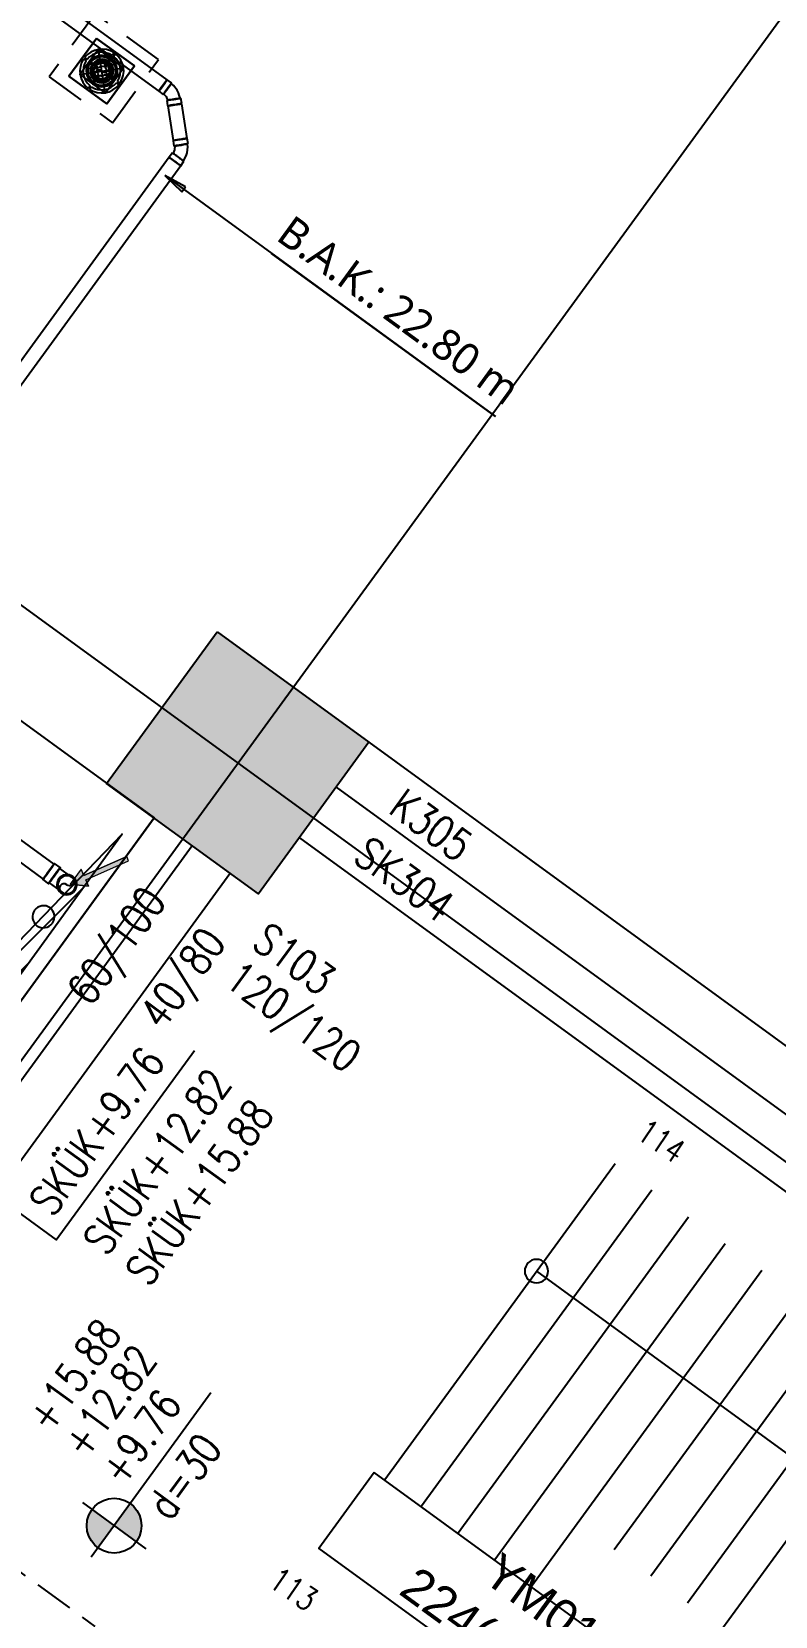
# Model space of a CAD drawing. Header units: millimetres. Extents: x 400382 to 401500, y 4543975 to 4544133.
# Drawn here: x 400781.36 to 400786.11, y 4544104.06 to 4544114.19 of the extents above; entities that cross this region are included whole.
import ezdxf
from ezdxf.enums import TextEntityAlignment as Align

# ---------------------------------------------------------------- set-up
doc = ezdxf.new("R2010")
doc.units = ezdxf.units.MM
for name, pattern in [('AKS', [3, 2.5, -0.25, 0, -0.25]), ('CENTER', [2, 1.25, -0.25, 0.25, -0.25]), ('CIZGI', [0.4, 0.25, -0.15]), ('CONTINU', [0]), ('DASHDOT2', [0.5, 0.25, -0.125, 0, -0.125]), ('HIDDEN', [0.375, 0.25, -0.125])]:
    doc.linetypes.add(name, pattern=pattern)
doc.layers.add('A-DETL-GENF', color=92, linetype='Continuous', lineweight=9)
for name, color, linetype in [('aks prota', 2, 'AKS'), ('boşluk prota', 2, 'Continuous'), ('boşluk taraması prota', 252, 'Continuous'), ('kiriş boyutu prota', 6, 'Continuous'), ('kiriş prota', 6, 'Continuous'), ('kolon prota', 1, 'Continuous'), ('kolon tarama prota', 252, 'Continuous'), ('lkolon prota', 4, 'Continuous'), ('merdiven prota', 2, 'Continuous'), ('metraj prota', 2, 'Continuous'), ('not prota', 2, 'Continuous'), ('PRT-AL-TUNEL_EKSENI', 14, 'DASHDOT2'), ('PRT-MI-a_fit_drainage', 10, 'Continuous'), ('PRT-MI-ad_dim', 8, 'Continuous'), ('prt-s-taxis', 7, 'Continuous'), ('skesit prota', 7, 'Continuous'), ('st-s_level (kot)', 6, 'Continuous'), ('st-s_levelmark (kot işareti)', 4, 'Continuous'), ('st_s_not çizgisi', 4, 'CIZGI'), ('tkolon prota', 6, 'Continuous'), ('tnot prota', 4, 'Continuous')]:
    doc.layers.add(name, color=color, linetype=linetype)
doc.styles.add('OLCU', font='romanstw.shx')
doc.styles.add('PRT-MI-a_Arial', font='Arial.ttf', dxfattribs={"height": 30})
doc.styles.add('Segoe UI Light_1', font='', dxfattribs={"height": 200})
doc.styles.add('TKIRIS', font='romanstw.shx')
doc.styles.add('tkolon', font='romanstw.shx')
doc.styles.add('TNOT', font='romanstw.shx', dxfattribs={"width": 0.8, "height": 250})
doc.styles.get('Segoe UI Light_1').set_extended_font_data('Segoe UI Light')

# ---------------------------------------------------------------- blocks, each defined once
blk = doc.blocks.new('Riser Direction1 - Flow Direction _25mm_ 2-2155046-_17_70 m  ARA KAT')
at = {"layer": 'A-DETL-GENF'}
blk.add_hatch(color=256, dxfattribs=at).paths.add_polyline_path([(0, 0), (118, 0), (96, -38), (355, -188), (340, -214), (81, -64), (59, -102)], flags=0)
for p, q in [((0, 0), (59, -102)), ((118, 0), (0, 0)), ((118, 0), (0, 0)), ((59, -102), (0, 0)), ((59, -102), (81, -64)), ((81, -64), (59, -102)), ((81, -64), (340, -214)), ((81, -64), (340, -214)), ((96, -38), (118, 0)), ((96, -38), (118, 0)), ((355, -188), (96, -38)), ((96, -38), (355, -188)), ((340, -214), (355, -188)), ((340, -214), (355, -188))]:
    blk.add_line(p, q, dxfattribs=at)
blk = doc.blocks.new('17.60 mekanik')
at = {"layer": 'kolon tarama prota'}
blk.add_hatch(color=256, dxfattribs=at).paths.add_polyline_path([(137268.4, 65707.1), (137279.3, 65696.7), (137281.6, 65699.9)], flags=0)
for p, q in [((137269.9, 65768.4), (136882.8, 66049.6)), ((136877.5, 66042.3), (137264.6, 65761.1)), ((137224.7, 65794.8), (137207.1, 65770.5)), ((137207.1, 65770.5), (137224.7, 65794.8)), ((137249, 65777.2), (137224.7, 65794.8)), ((137224.7, 65794.8), (137249, 65777.2)), ((137224.7, 65794.8), (137224.7, 65794.8)), ((137218.7, 65781.3), (137217, 65782.5)), ((137217, 65782.5), (137218.7, 65781.3)), ((137217, 65782.5), (137217, 65782.5)), ((137235.9, 65785.5), (137234.7, 65783.9)), ((137234.7, 65783.9), (137235.9, 65785.5)), ((137234.7, 65783.9), (137234.7, 65783.9)), ((137235.5, 65783.3), (137236.7, 65784.9)), ((137236.7, 65784.9), (137235.5, 65783.3)), ((137235.5, 65783.3), (137235.5, 65783.3)), ((137235.9, 65785.5), (137235.9, 65785.5)), ((137236.7, 65784.9), (137236.7, 65784.9)), ((137216.5, 65781.7), (137218.1, 65780.5)), ((137218.1, 65780.5), (137216.5, 65781.7)), ((137216.5, 65781.7), (137216.5, 65781.7)), ((137218.1, 65780.5), (137218.1, 65780.5)), ((137218.7, 65781.3), (137218.7, 65781.3)), ((137220.1, 65779), (137221.7, 65777.8)), ((137221.7, 65777.8), (137220.1, 65779)), ((137220.1, 65779), (137220.1, 65779)), ((137222.3, 65778.7), (137220.7, 65779.8)), ((137220.7, 65779.8), (137222.3, 65778.7)), ((137220.7, 65779.8), (137220.7, 65779.8)), ((137221.7, 65777.8), (137221.7, 65777.8)), ((137222.3, 65778.7), (137222.3, 65778.7)), ((137223.8, 65776.4), (137225.4, 65775.2)), ((137225.4, 65775.2), (137223.8, 65776.4)), ((137223.8, 65776.4), (137223.8, 65776.4)), ((137226, 65776), (137224.3, 65777.2)), ((137224.3, 65777.2), (137226, 65776)), ((137224.3, 65777.2), (137224.3, 65777.2)), ((137225.4, 65775.2), (137225.4, 65775.2)), ((137226, 65776), (137226, 65776)), ((137230.6, 65778.2), (137229.4, 65776.5)), ((137229.4, 65776.5), (137230.6, 65778.2)), ((137229.4, 65776.5), (137229.4, 65776.5)), ((137230.2, 65776), (137231.4, 65777.6)), ((137231.4, 65777.6), (137230.2, 65776)), ((137230.2, 65776), (137230.2, 65776)), ((137230.6, 65778.2), (137230.6, 65778.2)), ((137232.4, 65771.3), (137230.8, 65772.5)), ((137230.8, 65772.5), (137232.4, 65771.3)), ((137230.8, 65772.5), (137230.8, 65772.5)), ((137231.4, 65777.6), (137231.4, 65777.6)), ((137231.4, 65752.9), (137249, 65777.2)), ((137249, 65777.2), (137231.4, 65752.9)), ((137233.2, 65781.8), (137232.1, 65780.2)), ((137232.1, 65780.2), (137233.2, 65781.8)), ((137232.1, 65780.2), (137232.1, 65780.2)), ((137232.9, 65779.6), (137234, 65781.2)), ((137234, 65781.2), (137232.9, 65779.6)), ((137232.9, 65779.6), (137232.9, 65779.6)), ((137233.2, 65781.8), (137233.2, 65781.8)), ((137234, 65781.2), (137234, 65781.2)), ((137249, 65777.2), (137249, 65777.2)), ((137207.1, 65770.5), (137231.4, 65752.9)), ((137231.4, 65752.9), (137207.1, 65770.5)), ((137207.1, 65770.5), (137207.1, 65770.5)), ((137220.6, 65764.4), (137219.5, 65762.8)), ((137219.5, 65762.8), (137220.6, 65764.4)), ((137219.5, 65762.8), (137219.5, 65762.8)), ((137220.3, 65762.2), (137221.4, 65763.9)), ((137221.4, 65763.9), (137220.3, 65762.2)), ((137220.3, 65762.2), (137220.3, 65762.2)), ((137220.6, 65764.4), (137220.6, 65764.4)), ((137221.4, 65763.9), (137221.4, 65763.9)), ((137223.3, 65768.1), (137222.1, 65766.5)), ((137222.1, 65766.5), (137223.3, 65768.1)), ((137222.1, 65766.5), (137222.1, 65766.5)), ((137222.9, 65765.9), (137224.1, 65767.5)), ((137224.1, 65767.5), (137222.9, 65765.9)), ((137222.9, 65765.9), (137222.9, 65765.9)), ((137223.3, 65768.1), (137223.3, 65768.1)), ((137224.1, 65767.5), (137224.1, 65767.5)), ((137225.9, 65771.8), (137224.7, 65770.1)), ((137224.7, 65770.1), (137225.9, 65771.8)), ((137224.7, 65770.1), (137224.7, 65770.1)), ((137225.6, 65769.5), (137226.7, 65771.2)), ((137226.7, 65771.2), (137225.6, 65769.5)), ((137225.6, 65769.5), (137225.6, 65769.5)), ((137225.9, 65771.8), (137225.9, 65771.8)), ((137226.7, 65771.2), (137226.7, 65771.2)), ((137230.2, 65771.7), (137231.8, 65770.5)), ((137231.8, 65770.5), (137230.2, 65771.7)), ((137230.2, 65771.7), (137230.2, 65771.7)), ((137231.8, 65770.5), (137231.8, 65770.5)), ((137232.4, 65771.3), (137232.4, 65771.3)), ((137233.8, 65769.1), (137235.5, 65767.9)), ((137235.5, 65767.9), (137233.8, 65769.1)), ((137233.8, 65769.1), (137233.8, 65769.1)), ((137236, 65768.7), (137234.4, 65769.9)), ((137234.4, 65769.9), (137236, 65768.7)), ((137234.4, 65769.9), (137234.4, 65769.9)), ((137235.5, 65767.9), (137235.5, 65767.9)), ((137236, 65768.7), (137236, 65768.7)), ((137237.5, 65766.4), (137239.1, 65765.2)), ((137239.1, 65765.2), (137237.5, 65766.4)), ((137237.5, 65766.4), (137237.5, 65766.4)), ((137239.7, 65766), (137238.1, 65767.2)), ((137238.1, 65767.2), (137239.7, 65766)), ((137238.1, 65767.2), (137238.1, 65767.2)), ((137239.1, 65765.2), (137239.1, 65765.2)), ((137239.7, 65766), (137239.7, 65766)), ((137272.7, 65766.4), (137269.9, 65768.4)), ((137231.4, 65752.9), (137231.4, 65752.9)), ((137264.5, 65761), (137267.4, 65759)), ((137269.7, 65755.2), (137270.2, 65751.7)), ((137279.3, 65753.2), (137278.7, 65756.6)), ((137282.7, 65730.9), (137279.2, 65753.1)), ((137270.3, 65751.7), (137273.8, 65729.5)), ((137273.3, 65721.7), (137271.2, 65718.8)), ((137273.8, 65729.4), (137274.3, 65726)), ((137283.4, 65727.4), (137282.8, 65730.9)), ((137271.3, 65718.8), (137044.8, 65406.8)), ((137052.1, 65401.5), (137278.6, 65713.5)), ((137278.6, 65713.4), (137280.7, 65716.3)), ((137268.4, 65707.1), (137279.3, 65696.7)), ((137281.6, 65699.9), (137268.4, 65707.1)), ((137268.4, 65707.1), (137480, 65553.3)), ((137279.3, 65696.7), (137281.6, 65699.9)), ((137480, 65553.3), (137336.8, 65657.4)), ((137198.3, 65266.7), (137057.2, 65369.2)), ((137050.3, 65359.6), (137191.3, 65257.1)), ((137202.1, 65264.5), (137198.5, 65267.1)), ((137191, 65256.8), (137194.6, 65254.1))]:
    blk.add_line(p, q, dxfattribs=at)
at = {"layer": 'kolon tarama prota', "flags": 128}
for points in [[(137276.3, 65761.8), (137274, 65764.7), (137272.5, 65766)], [(137267.6, 65759.4), (137269.3, 65757.6), (137269.3, 65757.6)], [(137269.3, 65757.6), (137270.2, 65755.3), (137270.2, 65755.3)], [(137278.3, 65756.5), (137277.2, 65760.1), (137276.3, 65761.8)], [(137274.7, 65723.6), (137273.7, 65721.4), (137273.7, 65721.4)], [(137274.8, 65726.1), (137274.7, 65723.6), (137274.7, 65723.6)], [(137280.3, 65716.6), (137282.1, 65719.8), (137282.7, 65721.7)], [(137282.7, 65721.7), (137283.1, 65725.4), (137282.9, 65727.3)], [(137209.7, 65258.1), (137209.3, 65258.4), (137208.2, 65259.2), (137206.5, 65260.5), (137204.3, 65262.1), (137201.9, 65263.8), (137201.8, 65263.9)], [(137195, 65254.7), (137197.5, 65252.9), (137199.7, 65251.3), (137201.4, 65250), (137202.6, 65249.2), (137203, 65248.9), (137203, 65248.9)]]:
    blk.add_lwpolyline(points, dxfattribs=at)
at = {"layer": 'kolon tarama prota'}
for centre, radius, start, end in [((137228.1, 65773.9), 14, 56.0945, 142.001), ((137228.1, 65773.9), 14, 56.0945, 142.001), ((137228.1, 65773.9), 12, 56.4358, 141.6597), ((137228.1, 65773.9), 12, 56.4358, 141.6597), ((137228.1, 65773.9), 10, 324.0477, 144.0477), ((137228.1, 65773.9), 10, 324.0477, 144.0477), ((137228.1, 65773.9), 9.5, 57.0647, 141.0308), ((137228.1, 65773.9), 9.5, 57.0647, 141.0308), ((137228.1, 65773.9), 9, 324.0477, 144.0477), ((137228.1, 65773.9), 9, 324.0477, 144.0477), ((137228.1, 65773.9), 12, 326.4358, 51.6597), ((137228.1, 65773.9), 12, 326.4358, 51.6597), ((137228.1, 65773.9), 14, 326.0945, 52.001), ((137228.1, 65773.9), 14, 326.0945, 52.001), ((137228.1, 65773.9), 14, 146.0945, 232.001), ((137228.1, 65773.9), 14, 146.0945, 232.001), ((137228.1, 65773.9), 12, 146.4358, 231.6597), ((137228.1, 65773.9), 12, 146.4358, 231.6597), ((137228.1, 65773.9), 10, 144.0477, 324.0477), ((137228.1, 65773.9), 10, 144.0477, 324.0477), ((137228.1, 65773.9), 9.5, 147.0647, 231.0308), ((137228.1, 65773.9), 9.5, 147.0647, 231.0308), ((137228.1, 65773.9), 9, 144.0477, 324.0477), ((137228.1, 65773.9), 9, 144.0477, 324.0477), ((137228.1, 65773.9), 7.5, 147.8703, 230.2252), ((137228.1, 65773.9), 7.5, 147.8703, 230.2252), ((137228.1, 65773.9), 5.9, 144, 324), ((137228.1, 65773.9), 7.5, 57.8703, 140.2252), ((137228.1, 65773.9), 7.5, 57.8703, 140.2252), ((137228.1, 65773.9), 5, 144.0477, 324.0477), ((137228.1, 65773.9), 5, 144.0477, 324.0477), ((137228.1, 65773.9), 5, 149.7869, 228.3086), ((137228.1, 65773.9), 5, 149.7869, 228.3086), ((137228.1, 65773.9), 5.9, 324, 144), ((137226.3, 65771.5), 2.95, 54, 234), ((137228.1, 65773.9), 5, 324.0477, 144.0477), ((137228.1, 65773.9), 5, 324.0477, 144.0477), ((137228.1, 65773.9), 5, 59.7869, 138.3086), ((137228.1, 65773.9), 5, 59.7869, 138.3086), ((137228.1, 65773.9), 3, 153.6418, 224.4537), ((137228.1, 65773.9), 3, 153.6418, 224.4537), ((137228.1, 65773.9), 3, 63.6418, 134.4537), ((137228.1, 65773.9), 3, 63.6418, 134.4537), ((137229.8, 65776.2), 2.95, 234, 54), ((137228.1, 65773.9), 3, 333.6418, 44.4537), ((137228.1, 65773.9), 3, 333.6418, 44.4537), ((137228.1, 65773.9), 5, 329.7869, 48.3086), ((137228.1, 65773.9), 5, 329.7869, 48.3086), ((137228.1, 65773.9), 7.5, 327.8703, 50.2252), ((137228.1, 65773.9), 7.5, 327.8703, 50.2252), ((137228.1, 65773.9), 9.5, 327.0647, 51.0308), ((137228.1, 65773.9), 9.5, 327.0647, 51.0308), ((137228.1, 65773.9), 14, 236.0945, 322.001), ((137228.1, 65773.9), 14, 236.0945, 322.001), ((137228.1, 65773.9), 12, 236.4358, 321.6597), ((137228.1, 65773.9), 12, 236.4358, 321.6597), ((137228.1, 65773.9), 9.5, 237.0647, 321.0308), ((137228.1, 65773.9), 9.5, 237.0647, 321.0308), ((137228.1, 65773.9), 7.5, 237.8703, 320.2252), ((137228.1, 65773.9), 7.5, 237.8703, 320.2252), ((137228.1, 65773.9), 5, 239.7869, 318.3086), ((137228.1, 65773.9), 5, 239.7869, 318.3086), ((137228.1, 65773.9), 3, 243.6418, 314.4537), ((137228.1, 65773.9), 3, 243.6418, 314.4537), ((137206.4, 65253.5), 6.38, 144, 324), ((137206.4, 65253.5), 6.38, 144, 324), ((137206.4, 65253.5), 5.9, 144, 324), ((137206.4, 65253.5), 5.71, 144, 324), ((137206.4, 65253.5), 6.38, 324, 144), ((137206.4, 65253.5), 6.38, 324, 144), ((137206.4, 65253.5), 5.9, 324, 144), ((137206.4, 65253.5), 5.72, 324, 144), ((137208.1, 65255.9), 2.95, 234, 54), ((137204.6, 65251.1), 2.95, 54, 234), ((137191.5, 65233), 7.07, 144, 324), ((137191.5, 65233), 7.06, 324, 144)]:
    blk.add_arc(centre, radius, start, end, dxfattribs=at)
for centre, major_axis, ratio, start_param, end_param in [((137267.2, 65764.7), (2.69, 3.7), 0.009997, 6.279041, 9.420634), ((137267.2, 65764.7), (2.69, 3.7), 0.009997, 3.137448, 6.279041), ((137267.2, 65764.7), (2.65, 3.64), 0.009989, 1.570796, 3.141593), ((137267.2, 65764.7), (2.65, 3.64), 0.009989, 3.141593, 4.712389), ((137267.2, 65764.7), (2.65, 3.64), 0.009989, 0, 1.570796), ((137267.2, 65764.7), (2.65, 3.64), 0.009989, 4.712389, 6.283185), ((137270.1, 65762.7), (2.69, 3.7), 0.009997, 3.137448, 6.279041), ((137270.1, 65762.7), (2.69, 3.7), 0.009997, 6.279041, 9.420634), ((137270.1, 65762.7), (2.41, 3.31), 0.009997, 3.137448, 6.279041), ((137270.1, 65762.7), (2.41, 3.31), 0.009997, 6.279041, 9.420634), ((137274.2, 65755.9), (4.52, 0.72), 0.01, 0.004138, 3.145731), ((137274.2, 65755.9), (4.52, 0.72), 0.01, 3.145731, 6.287324), ((137274.2, 65755.9), (4.05, 0.64), 0.01, 3.145731, 6.287324), ((137274.2, 65755.9), (4.05, 0.64), 0.01, 0.004138, 3.145731), ((137274.8, 65752.4), (4.52, 0.72), 0.01, 3.145731, 6.287324), ((137274.8, 65752.4), (4.52, 0.72), 0.01, 0.004138, 3.145731), ((137274.8, 65752.4), (4.44, 0.7), 0.01, 1.570796, 3.141593), ((137274.8, 65752.4), (4.44, 0.7), 0.01, 3.141593, 4.712389), ((137274.8, 65752.4), (4.44, 0.7), 0.01, 0, 1.570796), ((137274.8, 65752.4), (4.44, 0.7), 0.01, 4.712389, 6.283185), ((137277, 65719), (-3.7, 2.69), 0.01, 3.145735, 6.287327), ((137277, 65719), (3.7, -2.69), 0.01, 3.145735, 6.287327), ((137277, 65719), (-3.31, 2.41), 0.01, 0.004142, 3.145735), ((137277, 65719), (3.31, -2.41), 0.01, 0.004142, 3.145735), ((137278.3, 65730.2), (4.52, 0.72), 0.01, 6.279043, 9.420636), ((137278.3, 65730.2), (4.52, 0.72), 0.01, 3.137451, 6.279043), ((137278.3, 65730.2), (4.44, 0.7), 0.01, 1.570796, 3.141593), ((137278.3, 65730.2), (4.44, 0.7), 0.01, 3.141593, 4.712389), ((137278.8, 65726.7), (4.52, 0.72), 0.01, 3.137451, 6.279043), ((137278.8, 65726.7), (4.52, 0.72), 0.01, 6.279043, 9.420636), ((137278.8, 65726.7), (4.05, 0.64), 0.01, 6.279043, 9.420636), ((137278.8, 65726.7), (4.05, 0.64), 0.01, 3.137451, 6.279043), ((137278.3, 65730.2), (4.44, 0.7), 0.01, 0, 1.570796), ((137278.3, 65730.2), (4.44, 0.7), 0.01, 4.712389, 6.283185), ((137274.9, 65716.1), (-3.7, 2.69), 0.01, 0.004142, 3.145735), ((137274.9, 65716.1), (3.7, -2.69), 0.01, 0.004142, 3.145735), ((137274.9, 65716.1), (3.64, -2.64), 0.009995, 3.141593, 4.712389), ((137274.9, 65716.1), (3.64, -2.64), 0.009995, 1.570796, 3.141593), ((137274.9, 65716.1), (3.64, -2.64), 0.009995, 4.712389, 6.283185), ((137274.9, 65716.1), (3.64, -2.64), 0.009995, 0, 1.570796), ((137194.8, 65261.9), (3.75, 5.16), 0.01, 4.712389, 7.853982), ((137194.8, 65261.9), (3.47, 4.77), 0.01, 0, 1.570796), ((137194.8, 65261.9), (3.47, 4.77), 0.01, 4.712389, 6.283185), ((137194.8, 65261.9), (3.75, 5.16), 0.01, 1.570796, 4.712389), ((137194.8, 65261.9), (3.47, 4.77), 0.01, 1.570796, 3.141593), ((137194.8, 65261.9), (3.47, 4.77), 0.01, 3.141593, 4.712389), ((137198.4, 65259.3), (3.75, 5.16), 0.01, 1.570796, 4.712389), ((137198.4, 65259.3), (3.36, 4.62), 0.01, 1.570796, 4.712389), ((137198.4, 65259.3), (3.75, 5.16), 0.01, 4.712389, 7.853982), ((137198.4, 65259.3), (3.36, 4.62), 0.01, 4.712389, 7.853982)]:
    blk.add_ellipse(centre, major_axis=major_axis, ratio=ratio, start_param=start_param, end_param=end_param, dxfattribs=at)
at = {"layer": 'kolon tarama prota', "xscale": 0.1, "yscale": 0.1, "zscale": 0.1, "rotation": 53.99999999999887}
blk.add_blockref('Riser Direction1 - Flow Direction _25mm_ 2-2155046-_17_70 m  ARA KAT', (137208.6, 65253.9), dxfattribs=at)
at = {"layer": 'kolon tarama prota', "char_height": 20, "attachment_point": 1, "rotation": 324, "line_spacing_factor": 1.142579, "style": 'Segoe UI Light_1'}
for s, insert, width in [('B.A.K.: 22.80 m', (137350.5, 65682.8), 213.157), ('B.A.K.: 22.57 m', (137097.3, 64793.6), 212.654)]:
    blk.add_mtext(s, dxfattribs=dict(at, insert=insert, width=width))
blk = doc.blocks.new('Stair_Anotation')
at = {"color": 0, "style": 'PRT-MI-a_Arial'}
blk.add_attdef('M.ADI', text='', height=0.2, dxfattribs=at).set_placement((0, 0), align=Align.BOTTOM_CENTER)
blk.add_attdef('BAS.SAYI-(EN-RIHT)', text='', height=0.2, dxfattribs=at).set_placement((0, -0.08), align=Align.TOP_CENTER)
blk = doc.blocks.new('*U17')
at = {"layer": 'metraj prota', "color": 4}
blk.add_lwpolyline([(-259.6, 0), (-237.1, 13), (-237.1, -13)], close=True, dxfattribs=at)
blk.add_lwpolyline([(0, 0), (-237.1, 0)], dxfattribs=at)
blk.add_circle((0, 0), 7.5, dxfattribs=at)
blk = doc.blocks.new('PLAN_KOT')
at = {"layer": 'st-s_levelmark (kot işareti)'}
h = blk.add_hatch(color=256, dxfattribs=at)
h.paths.add_polyline_path([(0, 17.5, 0.414214), (-17.5, 0), (0, 0)])
h.paths.add_polyline_path([(17.5, 0), (0, 0), (0, -17.5, 0.414214)])
for p, q in [((0, 25), (0, -25)), ((105, 0), (-25, 0))]:
    blk.add_line(p, q, dxfattribs=at)
blk.add_circle((0, 0), 17.5, dxfattribs=at)
at = {"layer": 'st-s_level (kot)', "color": 6, "style": 'OLCU', "width": 0.8}
for tag, p in [('KOT', (22.7, 9.8)), ('DÖŞEME_KALINLIĞI', (22.7, -27.6))]:
    blk.add_attdef(tag, p, '', height=20, dxfattribs=at)
blk = doc.blocks.new('YER SUZGECI_20x20')
at = {"color": 2}
blk.add_lwpolyline([(-20, 0), (0, 0), (0, 20), (-20, 20)], close=True, dxfattribs=at)
for points in [[(0, 20), (-20, 0)], [(-20, 20), (0, 0)]]:
    blk.add_lwpolyline(points, dxfattribs=at)
blk.add_circle((-10, 10), 7, dxfattribs=at)

msp = doc.modelspace()

# ---------------------------------------------------------------- hatches: boundary and pattern name
at = {"layer": 'boşluk taraması prota', "ltscale": 2}
h = msp.add_hatch(dxfattribs=at)
h.set_pattern_fill('ANSI31', color=256, scale=0.03, angle=-0.0715, style=0)
h.set_pattern_definition([(44.928458, (400110.12947, 4543659.60501), (-0.06726777, 0.067435967), [])])
h.paths.add_polyline_path([(400780.441, 4544107.507), (400781.937, 4544109.059), (400780.528, 4544107.117), (400778.016, 4544108.946)])
at = {"layer": 'kolon tarama prota'}
h = msp.add_hatch(color=256, dxfattribs=at)
h.dxf.hatch_style = 1
h.paths.add_polyline_path([(400782.545, 4544110.352), (400783.515, 4544109.646), (400782.808, 4544108.676), (400781.838, 4544109.382)])

# ---------------------------------------------------------------- linework, layer by layer
at = {"layer": 'aks prota', "ltscale": 10}
for p, q in [((400845.867, 4544063.483), (400762.755, 4544124.026)), ((400845.867, 4544063.483), (400762.755, 4544124.026)), ((400762.834, 4544082.275), (400790.331, 4544120.022)), ((400762.834, 4544082.275), (400790.331, 4544120.022))]:
    msp.add_line(p, q, dxfattribs=at)
at = {"layer": 'boşluk prota', "ltscale": 0.05}
msp.add_lwpolyline([(400780.441, 4544107.507), (400781.937, 4544109.059), (400780.528, 4544107.117), (400778.016, 4544108.946)], close=True, dxfattribs=at)
at = {"layer": 'kiriş prota'}
for p, q in [((400783.306, 4544109.359), (400790.014, 4544104.472)), ((400783.07, 4544109.036), (400789.779, 4544104.149))]:
    msp.add_line(p, q, dxfattribs=at)
msp.add_lwpolyline([(400779.494, 4544111.09), (400782.141, 4544109.162), (400780.552, 4544106.979), (400777.904, 4544108.908)], close=True, dxfattribs=at)
for points in [[(400783.515, 4544109.646), (400790.223, 4544104.759)], [(400778.785, 4544104.554), (400782.141, 4544109.162)], [(400779.028, 4544104.378), (400782.384, 4544108.985)], [(400779.27, 4544104.201), (400782.626, 4544108.808)], [(400783.548, 4544104.976), (400783.195, 4544104.491), (400785.417, 4544102.872), (400785.771, 4544103.357), (400783.548, 4544104.976)]]:
    msp.add_lwpolyline(points, dxfattribs=at)
at = {"layer": 'kolon prota', "color": 1}
msp.add_lwpolyline([(400782.545, 4544110.352), (400783.515, 4544109.646), (400782.808, 4544108.676), (400781.838, 4544109.382)], close=True, dxfattribs=at)
at = {"layer": 'merdiven prota', "linetype": 'HIDDEN', "ltscale": 10}
for p, q in [((400783.616, 4544104.932), (400785.383, 4544107.357)), ((400783.851, 4544104.762), (400785.617, 4544107.187)), ((400784.085, 4544104.591), (400785.851, 4544107.016)), ((400784.319, 4544104.42), (400786.086, 4544106.845)), ((400784.554, 4544104.249), (400786.32, 4544106.674)), ((400781.595, 4544101.951), (400783.361, 4544104.375)), ((400781.829, 4544101.78), (400783.596, 4544104.205))]:
    msp.add_line(p, q, dxfattribs=at)
for points in [[(400786.556, 4544106.502), (400784.788, 4544104.079)], [(400786.791, 4544106.332), (400785.023, 4544103.908)], [(400787.025, 4544106.161), (400785.257, 4544103.737)], [(400787.248, 4544105.999), (400785.48, 4544103.575)]]:
    msp.add_lwpolyline(points, dxfattribs=at)
at = {"layer": 'not prota', "ltscale": 0.1}
msp.add_lwpolyline([(400781.125, 4544106.748), (400781.516, 4544106.463), (400782.399, 4544107.675)], dxfattribs=at)
at = {"layer": 'PRT-AL-TUNEL_EKSENI', "ltscale": 10}
msp.add_line((400855.471, 4544063.477), (400766.074, 4544128.598), dxfattribs=at)
at = {"layer": 'PRT-MI-a_fit_drainage', "color": 2, "linetype": 'CIZGI'}
msp.add_lwpolyline([(400782.17, 4544114.012), (400781.766, 4544114.306), (400781.471, 4544113.902), (400781.875, 4544113.608)], close=True, dxfattribs=at)
at = {"layer": 'skesit prota', "linetype": 'CENTER', "ltscale": 0.2}
msp.add_lwpolyline([(400758.282, 4544121.096), (400795.013, 4544094.34)], dxfattribs=at)

# ---------------------------------------------------------------- block references
at = {"layer": 'merdiven prota', "xscale": 0.01, "yscale": 0.01, "zscale": 0.01, "rotation": 359.9284577011093}
msp.add_blockref('17.60 mekanik', (399408.706, 4543457.914), dxfattribs=at)
at = {"layer": 'PRT-MI-a_fit_drainage', "color": 2, "xscale": 0.01, "yscale": 0.01, "zscale": 0.01, "rotation": 143.9284577011162}
msp.add_blockref('YER SUZGECI_20x20', (400781.785, 4544114.078), dxfattribs=at)
at = {"layer": 'PRT-MI-ad_dim', "xscale": -0.01, "yscale": 0.01, "zscale": 0.01, "rotation": 323.8919304182825}
msp.add_blockref('*U17', (400784.586, 4544106.264), dxfattribs=at)
at = {"layer": 'prt-s-taxis'}
ref = msp.add_blockref('Stair_Anotation', (400784.526, 4544103.991), dxfattribs=dict(at, xscale=-1.125, yscale=1.125, zscale=1.125, rotation=323.9284576664749))
ref.add_attrib('M.ADI', 'YM01', dxfattribs={"layer": '0', "color": 0, "height": 0.225, "rotation": 323.9285, "style": 'PRT-MI-a_Arial'}).set_placement((400784.519, 4544103.996), align=Align.BOTTOM_CENTER)
ref.add_attrib('BAS.SAYI-(EN-RIHT)', '224(29x17)', dxfattribs={"layer": '0', "color": 0, "height": 0.225, "rotation": 323.9285, "style": 'PRT-MI-a_Arial'}).set_placement((400784.472, 4544103.919), align=Align.TOP_CENTER)
at = {"layer": 'st-s_level (kot)', "linetype": 'CONTINU', "ltscale": 0.1, "xscale": 0.01, "yscale": 0.01, "zscale": 0.01, "rotation": 53.92845770112211}
msp.add_blockref('PLAN_KOT', (400781.886, 4544104.636), dxfattribs=at).add_auto_attribs({'KOT': '+9.76', 'DÖŞEME_KALINLIĞI': 'd=30'})

# ---------------------------------------------------------------- texts
at = {"layer": 'kiriş boyutu prota', "ltscale": 0.05, "style": 'TKIRIS', "width": 0.8}
for s, p in [('60/100', (400782.147, 4544108.684)), ('40/80', (400782.528, 4544108.422))]:
    msp.add_text(s, height=0.2, rotation=53.9285, dxfattribs=at).set_placement(p, align=Align.MIDDLE_RIGHT)
at = {"layer": 'kiriş prota', "ltscale": 0.05, "style": 'TKIRIS', "width": 0.8}
for s, p in [('K305', (400783.689, 4544109.281)), ('SK304', (400783.463, 4544108.972))]:
    msp.add_text(s, height=0.2, rotation=323.9285, dxfattribs=at).set_placement(p, align=Align.MIDDLE_LEFT)
at = {"layer": 'lkolon prota', "style": 'tkolon', "width": 0.8}
msp.add_text('120/120', height=0.2, rotation=323.9285, dxfattribs=at).set_placement((400782.58, 4544108.098))
at = {"layer": 'st-s_level (kot)', "color": 6, "style": 'OLCU', "width": 0.8}
for tag, p in [('+15.88', (400781.473, 4544105.217)), ('+12.82', (400781.701, 4544105.051))]:
    msp.add_attdef(tag, p, '', height=0.2, rotation=53.9285, dxfattribs=at)
at = {"layer": 'st_s_not çizgisi', "ltscale": 0.05, "style": 'tkolon', "width": 0.8}
for s, p in [('114', (400785.256, 4544107.182)), ('113', (400782.905, 4544104.317))]:
    msp.add_text(s, height=0.15, rotation=325.9259, dxfattribs=at).set_placement(p, align=Align.MIDDLE_LEFT)
at = {"layer": 'tkolon prota', "style": 'tkolon', "width": 0.8}
msp.add_text('S103', height=0.2, rotation=323.9285, dxfattribs=at).set_placement((400782.757, 4544108.341))
at = {"layer": 'tnot prota', "style": 'TNOT', "width": 0.8}
for s, p in [('SKÜK+9.76', (400781.413, 4544106.661)), ('SKÜK+12.82', (400781.757, 4544106.411)), ('SKÜK+15.88', (400782.028, 4544106.214))]:
    msp.add_text(s, height=0.2, rotation=53.9285, dxfattribs=at).set_placement(p, align=Align.MIDDLE_LEFT)

doc.saveas('drawing.dxf')
